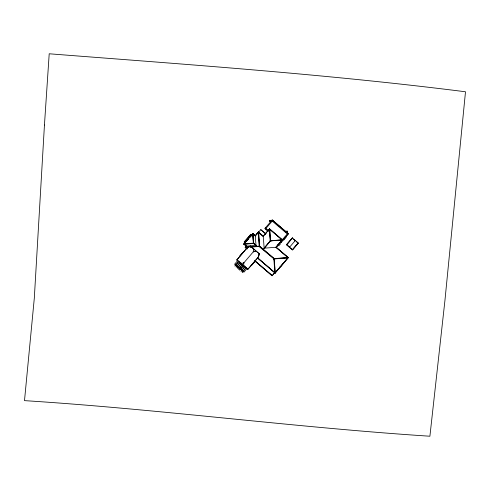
<?xml version="1.0" encoding="UTF-8"?>
<svg xmlns="http://www.w3.org/2000/svg" width="490" height="490" viewBox="0 0 490 490"><rect width="100%" height="100%" fill="white"/><g stroke="black" fill="none" stroke-linecap="round" stroke-linejoin="round"><path stroke-width="0.73" d="M281.946 240.259L281.75 239.708L281.744 240.21M244.375 244.32L244.473 243.775L244.479 244.332L244.4 243.83L253.391 243.169L252.638 234.067L253.165 234.042L252.583 234.257L253.122 234.165M248.889 247.248C243.806 248.657 246.427 246.145 245.864 247.628M256.288 245.588L253.673 243.242L243.806 244.014M281.836 240.198L281.719 239.745M287.661 257.991L287.63 257.409L287.777 257.899M269.806 220.929C271.362 219.888 269.329 222.387 270.174 220.537M236.829 259.963L247.089 247.903L250.249 245.998L259.529 253.955L258.126 257.366L247.824 269.39L236.786 259.927L247.089 247.903M287.869 257.869L287.618 257.483L287.71 257.991M245.925 247.321L245.165 247.315M273.886 258.824L274.216 258.683L275.19 272.587L274.792 272.526L273.886 258.83L288.353 257.648L276.189 247.254L264.153 248.179L263.228 236.149L269.512 228.836L282.442 239.904M281.971 240.174L281.891 239.708M253.073 234.036L252.809 234.269L252.803 233.522L243.793 244.069L246.225 246.152L256 245.404L255.247 235.629L252.785 233.528L253.508 243.487L256.533 245.655M263.926 248.638L270.376 240.915L263.853 248.461M244.265 243.836L244.345 244.339M244.381 243.885L244.388 244.081M274.467 258.653C273.138 260.27 274.853 257.624 274.173 258.996L258.983 246.458L259.639 246.017L259.412 246.452L258.34 231.966L263.228 236.149M259.639 246.182C258.965 246.893 260.055 245.172 259.296 246.096L274.247 258.91C274.951 258.083 273.169 259.578 274.375 258.432M288.31 257.611L275.141 273.071L257.299 257.752M270.229 240.418L270.345 240.792L281.909 239.782M245.772 247.168L248.877 246.917M250.384 246.801L259.535 246.121L259.155 246.58L259.639 246.188L258.72 232.487L258.169 232.701L258.732 232.64M259.51 246.243L259.29 246.421M243.855 244.038L244.535 244.087M253.116 234.226L253.532 243.487L244.296 244.234M245.753 247.628L245.68 247.034L245.864 247.493M258.432 255.321L259.106 253.679M247.781 269.347L258.034 257.385L259.467 253.9M274.112 258.616L287.71 257.538M245.245 247.389L246.978 248.902M253.036 234.214L252.571 234.22M258.726 232.615L258.163 232.566M274.89 272.367L275.404 272.507L274.89 272.556M269.769 229.541L269.224 229.436M270.701 240.823L270.774 241.166L270.29 240.829L269.218 229.4M274.149 258.702L275.092 273.065M253.306 243.506L253.82 242.973L253.391 243.475M270.468 240.817L281.885 240.247M274.327 258.738L273.806 259.106L274.437 258.689L259.43 245.931M253.593 243.242L253.685 242.807L253.348 243.199L256 245.404M253.361 243.512L253.685 242.807M258.99 246.446L259.314 246.072M270.419 240.584L270.915 241.007L270.241 240.425M274.449 258.677L273.8 259.106L274.131 259.051M253.593 242.911L253.201 243.371L253.655 242.844M259.308 246.403L259.675 245.968M244.21 241.987L250.819 234.269M244.087 244.051L245.545 242.348M247.493 240.076L248.467 238.942M250.408 236.676L251.382 235.543M246.727 241.074L248.693 238.783M249.673 237.638L251.799 235.2M246.317 246.145L245.159 247.383L248.81 247.089M255.253 235.715L258.334 232.003M258.383 232.156L255.259 235.8L252.828 233.632L243.855 244.087L246.397 246.139L245.355 247.358L247.076 248.828M245.478 247.346L246.17 246.537M257.948 232.799L255.272 235.923L253.324 234.257M256.736 234.367L260.821 229.596L265.782 233.883M243.199 252.209L239.947 256M270.492 221.897L271.221 221.045M281.101 242.336L288.389 233.834L272.195 219.949L264.906 228.45L268.128 231.213M237.95 260.319L234.594 264.239L243.904 272.213L247.26 268.293M235.635 264.741L235.911 264.422M238.881 261.078L234.931 266.088L239.077 261.25M240.057 262.162L236.143 267.13L240.296 262.291M281.701 240.069L282.381 239.984L269.494 228.91L263.24 236.321L258.353 232.046M265.176 234.202L266.615 232.517M268.538 230.275L269.5 229.155L282.136 239.99M240.749 263.234L243.542 263.21L253.649 251.419L256.448 251.401M253.244 248.657L253.649 251.419M241.307 263.161L237.362 268.171L241.509 263.332M243.653 262.714L243.359 263.063L243.708 263.363L244.002 263.014L243.653 262.714L243.708 263.363L243.659 262.756M242.519 264.202L238.575 269.212L242.721 264.373M243.53 263.05L243.83 263.026M253.832 251.542C252.35 251.768 254.335 251.156 253.538 251.878L253.189 251.591L253.489 251.248L253.832 251.542L253.538 251.891L253.489 251.248L253.808 251.56M259.547 245.882L259.143 246.593L259.437 245.925M259.535 246.103L259.186 246.543M243.738 265.243L239.592 270.082L243.934 265.415M243.953 265.978L243.542 263.21M244.951 266.284L241.007 271.295L245.153 266.456M242.918 270.988L243.193 270.67M246.164 267.326L242.219 272.336L246.366 267.497M264.153 248.179L270.56 240.7L269.819 229.485M270.811 240.915L270.07 240.559M285.976 231.96L286.828 230.974L287.679 231.703L286.834 232.695M287.06 231.145C286.295 233.559 288.028 230.006 287.452 231.513M277.628 245.074L278.289 244.302M278.951 243.53L279.282 243.144M277.812 245.031L275.894 247.272L288.04 257.685M279.735 242.789L286.975 234.306L287.373 234.643L287.648 234.324L287.305 233.914L271.828 220.763L271.552 221.082L271.944 221.419L265.972 228.389L265.58 228.046L265.304 228.371L268.048 230.839M282.258 239.978L276.017 247.266L288.279 257.679L287.599 257.771M276.097 247.26L282.448 239.916L270.4 240.89L269.494 228.91M281.107 242.219L288.267 233.865L272.146 220.114M280.703 243.622L278.712 245.821M292.34 237.932L286.423 244.78L292.45 249.943L298.337 243.071L292.316 237.907M286.546 244.792L292.346 238.024M286.619 244.853L292.42 238.091M294.735 240.909L295.145 240.425M289.437 247.364L295.329 240.486M295.415 240.657L293.234 239.157M297.173 242.164L296.125 241.637M297.167 242.758L297.436 242.391M292.34 249.759L298.141 242.997M292.42 249.918L298.312 243.046M275.086 272.189L272.122 275.65L254.757 260.772M275.239 272.115L272.097 275.784L254.671 260.852M275.123 272.752L282.54 264.104M283.03 263.528L287.581 258.218M288.163 257.679L275.129 272.875L257.379 257.66M235.837 264.582L235.99 264.9L235.898 264.514M259.308 246.305L258.248 232.579L258.665 232.664M258.212 232.487L258.653 232.53M269.316 229.363L269.708 229.332M269.353 229.455L269.702 229.504L269.365 229.559M247.083 248.001L250.31 246.054L259.437 253.967M259.486 246.225L250.292 246.978M274.908 272.495L275.257 272.397L274.921 272.409M252.914 234.147L252.809 234.269M275.178 273.065L257.336 257.697M275.356 272.464L274.939 272.587M258.634 232.609L258.193 232.505M281.695 239.953L282.363 239.904M250.396 247.132L259.43 246.439M287.844 257.961L274.033 258.928M269.463 229.583L269.439 228.885M275.153 272.33L275.209 272.979M272.183 219.967L288.377 233.846M271.356 221.162L270.37 220.31L269.635 221.168L270.627 222.013M285.174 236.352L286.191 237.221L283.765 240.051L282.748 239.181M287.459 245.251L289.529 246.978M290.374 247.701L291.826 248.994M287.379 245.257L287.783 245.6M288.359 246.121L289.345 246.966M291.434 248.724L291.832 249.067M281.003 241.27L281.401 241.607L281.125 241.931L280.727 241.588M265.255 228.052L268.477 230.808M280.519 241.135L281.45 241.931M280.844 241.809L276.709 246.574M265.053 228.389L268.202 231.157M260.815 229.712L265.752 233.944M258.934 232.738L263.252 236.443M284.966 261.519L280.562 266.823M251.639 235.065L250.825 234.367L244.302 241.974L245.404 242.918M280.035 266.278L280.556 266.725M244.192 241.974L245.331 242.954M245.545 245.3L246.519 246.133M245.276 247.364L246.997 248.84M255.425 261.17L272.201 275.552M243.242 252.252L239.831 255.994M251.174 265.623L254.586 261.881L251.241 265.776M236.878 259.914L247.824 269.298M269.549 228.922L269.58 229.59M258.444 232.046L258.475 232.713M270.223 221.07L270.639 221.137L270.223 221.07M269.984 220.868L270.4 220.935L269.984 220.868M286.883 231.494C287.544 231.262 286.607 232.236 286.864 231.556M44.449 125.011L34.312 298.134L24.5 400.636C159.911 409.236 294.496 427.427 429.902 436.223L444.92 300.646L465.5 91.777C327.222 74.247 188.129 64.613 49.208 53.778L44.449 125.011M243.414 270.921L243.009 271.007L243.414 270.921M235.666 264.214L235.39 264.533L243.487 271.472L243.763 271.154L235.666 264.214"/></g></svg>
